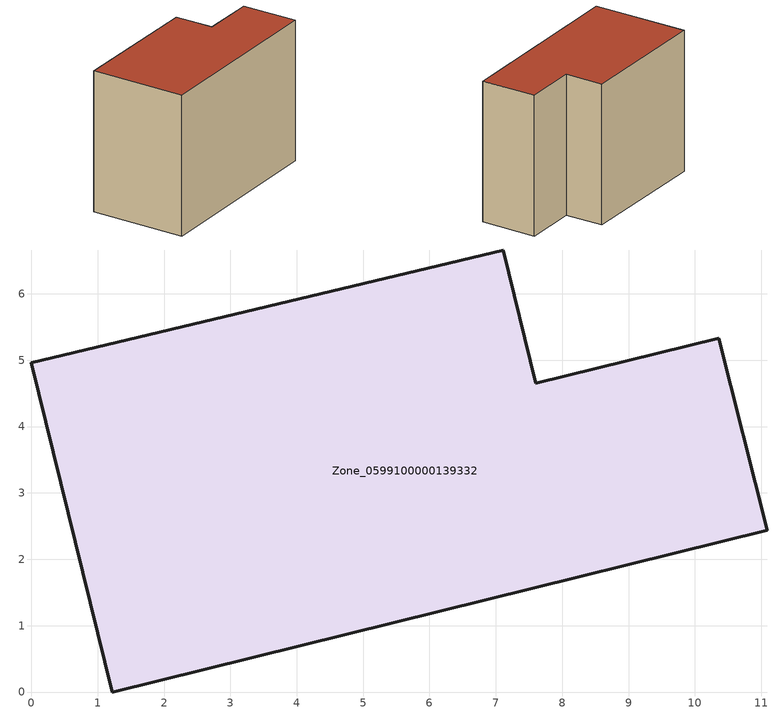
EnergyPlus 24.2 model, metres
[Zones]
Zone_0599100000139332
 floor ground (C_G): 1.22,0 0,4.96 7.11,6.66 7.6,4.65 10.36,5.33 11.09,2.44 z0
 wall outside (C_F): 1.22,0 11.09,2.44 10.36,5.33 7.6,4.65 7.11,6.66 0,4.96 1.22,0 z0:7.59
 roof outside (C_R): 0,4.96 1.22,0 11.09,2.44 10.36,5.33 7.6,4.65 7.11,6.66 z7.59
[BUILDING]
Pand.0599100000139332: North Axis=0; Terrain=City; Loads Convergence Tolerance Value=0.04; Temperature Convergence Tolerance Value=0.4; Solar Distribution=FullExterior; Maximum Number of Warmup Days=25; Minimum Number of Warmup Days=1
[Site:Location]
Rotterdam.The.Hague.AP_ZH_NLD Design_Conditions: Latitude=51.96; Longitude=4.45; Time Zone=1; Elevation=-4.5
[SITE:GROUNDTEMPERATURE:BUILDINGSURFACE]
18, 18, 18, 18, 18, 18, 18, 18, 18, 18, 18, 18
[MATERIAL] Thermal Absorptance=0.9; Solar Absorptance=0.7; Visible Absorptance=0.7
Name | Roughness | Thickness | Conductivity | Density | Specific Heat
G.TC.1946 | MediumSmooth | 0.15 | 1 | 540 | 1210
F.TC.1946 | Rough | 0.3 | 0.857143 | 1920 | 840
R.TC.1946 | MediumRough | 0.2 | 0.909091 | 1500 | 1000
[CONSTRUCTION]
C_G: G.TC.1946
C_F: F.TC.1946
C_R: R.TC.1946
[ZONE]
Zone_0599100000139332: Type=1; Multiplier=1; Ceiling Height=Autocalculate; Volume=Autocalculate; Floor Area=autocalculate; Part of Total Floor Area=Yes
[ZONEINFILTRATION:DESIGNFLOWRATE]
Infil_Zone_0599100000139332: Zone or ZoneList or Space or SpaceList=Zone_0599100000139332; Schedule=AlwaysOn; Design Flow Rate Calculation Method=Flow/Area; Flow Rate per Floor Area=0.003; Constant Term Coefficient=1; Temperature Term Coefficient=0; Velocity Term Coefficient=0; Velocity Squared Term Coefficient=0
[HVACTEMPLATE:ZONE:IDEALLOADSAIRSYSTEM]
Zone_0599100000139332: Maximum Heating Supply Air Temperature=50; Minimum Cooling Supply Air Temperature=13; Maximum Heating Supply Air Humidity Ratio=0.0156; Minimum Cooling Supply Air Humidity Ratio=0.0077; Heating Limit=NoLimit; Cooling Limit=NoLimit; Dehumidification Control Type=ConstantSensibleHeatRatio; Cooling Sensible Heat Ratio=0.7; Dehumidification Setpoint=60; Humidification Control Type=None; Humidification Setpoint=30; Outdoor Air Method=None; Outdoor Air Flow Rate per Person=0.00944; Outdoor Air Flow Rate per Zone Floor Area=0; Outdoor Air Flow Rate per Zone=0; Demand Controlled Ventilation Type=None; Outdoor Air Economizer Type=NoEconomizer; Heat Recovery Type=None; Sensible Heat Recovery Effectiveness=0.7; Latent Heat Recovery Effectiveness=0.65
[ZONECONTROL:THERMOSTAT]
ThermostatControl_Zone_0599100000139332: Zone or ZoneList=Zone_0599100000139332; Control Type Schedule=DualSetpointControlType; Control 1=Thermostat_Zone_0599100000139332; Temperature Difference Between Cutout And Setpoint=0
[THERMOSTATSETPOINT:DUALSETPOINT]
Thermostat_Zone_0599100000139332: Heating Setpoint Temperature Schedule=HeatingSetpoint_Zone_0599100000139332; Cooling Setpoint Temperature Schedule=CoolingSetpoint_Zone_0599100000139332
[SCHEDULE:COMPACT]
HeatingSetpoint_Zone_0599100000139332: Through: 12/31, For: AllDays, Until: 24:00, 21
CoolingSetpoint_Zone_0599100000139332: Through: 12/31, For: AllDays, Until: 24:00, 24
DualSetpointControlType: Through: 12/31, For: AllDays, Until: 24:00, 4
AlwaysOn: Through: 12/31, For: AllDays, Until: 24:00, 1
